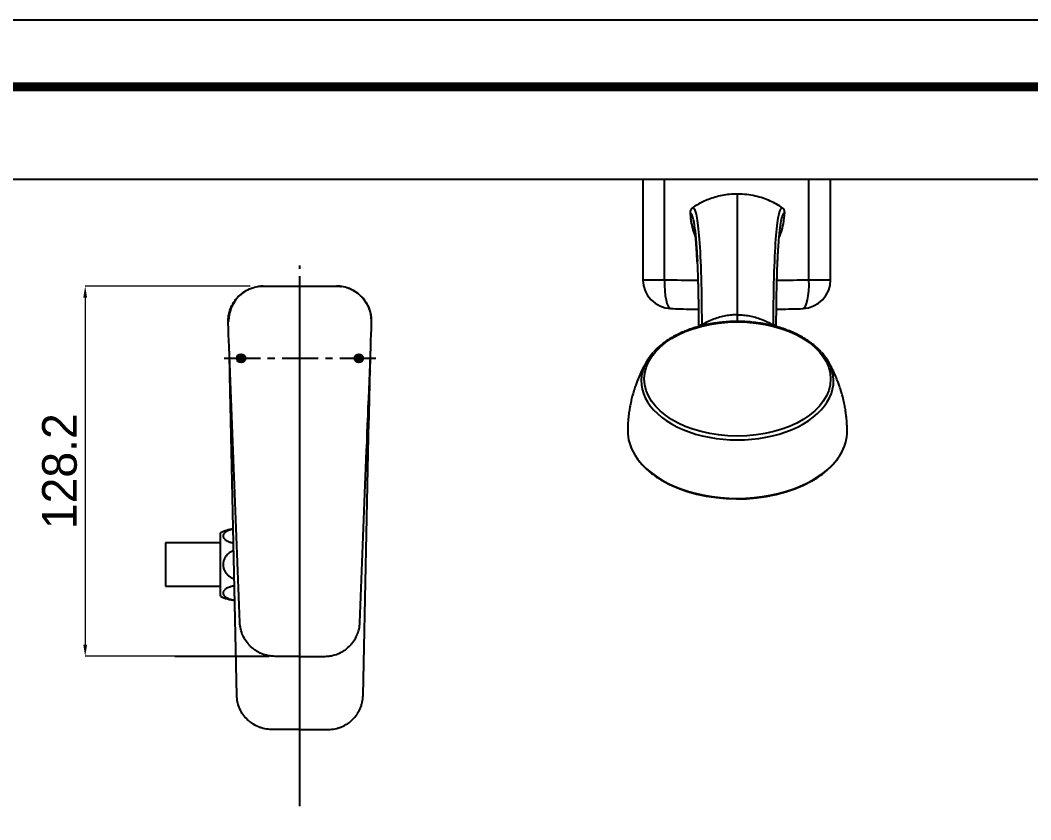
# Model space of a CAD drawing. Extents: x 0 to 1354, y 0 to 992.
# Drawn here: x 229.6 to 579.6, y 715.3 to 992.2 of the extents above; entities that cross this region are included whole.
import ezdxf

# ---------------------------------------------------------------- set-up
doc = ezdxf.new("R2010")
doc.units = 0
doc.header["$LTSCALE"] = 10
doc.header["$MEASUREMENT"] = 0
doc.header["$PDMODE"] = 3
doc.header["$PDSIZE"] = -10
doc.linetypes.add('CENTER', pattern=[2, 1.25, -0.25, 0.25, -0.25])
doc.layers.get('0').update_dxf_attribs({"linetype": 'CONTINUOUS'})
doc.layers.get('DEFPOINTS').update_dxf_attribs({"linetype": 'CONTINUOUS'})
doc.layers.add('1', color=7, linetype='CONTINUOUS')
doc.layers.add('치수선', color=7, linetype='CONTINUOUS', lineweight=20)
doc.styles.add('Daelim Dimension', font='')
doc.styles.get('Daelim Dimension').set_extended_font_data('나눔고딕')
doc.dimstyles.new('DEFAULT', dxfattribs={"dimscale": 2, "dimtxt": 6, "dimasz": 2, "dimexe": 0, "dimexo": 2, "dimgap": 1, "dimtad": 1, "dimdec": 1, "dimzin": 9, "dimdsep": 46, "dimtxsty": 'Daelim Dimension', "dimcen": 0.5, "dimclrd": 5, "dimclre": 5, "dimclrt": 7, "dimadec": 1, "dimazin": 0, "dimtfac": 1, "dimtdec": 1, "dimtix": 1, "dimtmove": 0, "dimatfit": 3, "dimfxl": 1, "dimtolj": 1, "dimtzin": 1, "dimlwd": 9, "dimlwe": 9, "dimarcsym": 0})

# ---------------------------------------------------------------- blocks, each defined once
blk = doc.blocks.new('*D12')
at = {"color": 5, "lineweight": 9, "ltscale": 0.5, "transparency": 16777216}
for p, q in [((309.18, 900.06), (252.09, 900.06)), ((252.09, 896.06), (252.09, 775.88)), ((313.55, 771.88), (252.09, 771.88))]:
    blk.add_line(p, q, dxfattribs=at)
at = {"color": 5, "ltscale": 0.5, "transparency": 16777216}
for points in [[(251.43, 896.06), (252.76, 896.06), (252.09, 900.06)], [(251.43, 775.88), (252.76, 775.88), (252.09, 771.88)]]:
    blk.add_solid(points, dxfattribs=at)
at = {"layer": 'DEFPOINTS', "color": 0, "ltscale": 0.5, "transparency": 16777216}
for p in [(313.18, 900.06), (252.09, 771.88), (317.55, 771.88)]:
    blk.add_point(p, dxfattribs=at)
at = {"color": 7, "lineweight": -3, "ltscale": 0.5, "transparency": 16777216, "insert": (243.25, 835.97), "char_height": 12, "attachment_point": 5, "rotation": 90, "style": 'Daelim Dimension'}
blk.add_mtext('\\A1;128.2', dxfattribs=at)

msp = doc.modelspace()

# ---------------------------------------------------------------- hatches: boundary and pattern name
at = {"layer": '1'}
h = msp.add_hatch(color=1, dxfattribs=at)
h.dxf.hatch_style = 1
h.paths.add_polyline_path([(306.05, 876.57, -0.414214), (307.55, 875.07), (304.55, 875.07, -0.414214)])
h.paths.add_polyline_path([(307.55, 875.07, -0.414214), (306.05, 873.57, -0.414214), (304.55, 875.07)])
h = msp.add_hatch(color=5, dxfattribs=at)
h.dxf.hatch_style = 1
h.paths.add_polyline_path([(346.84, 876.57, 0.414214), (345.34, 875.07), (348.34, 875.07, 0.414214)])
h.paths.add_polyline_path([(345.34, 875.07, 0.414214), (346.84, 873.57, 0.414214), (348.34, 875.07)])

# ---------------------------------------------------------------- linework, layer by layer
at = {"color": 1, "linetype": 'CENTER'}
for p, q in [((326.45, 731.03), (326.45, 907.23)), ((326.45, 720.02), (326.45, 900.07)), ((352.76, 875.07), (300.14, 875.07))]:
    msp.add_line(p, q, dxfattribs=at)
at = {"lineweight": -3, "ltscale": 0.5}
msp.add_lwpolyline([(0, 0), (1354.08, 0), (1354.08, 992.16), (0, 992.16)], close=True, dxfattribs=at)
at = {"color": 5, "linetype": 'ByBlock', "lineweight": -3, "const_width": 3.12}
msp.add_lwpolyline([(21.77, 42.48), (1332.17, 42.48), (1332.17, 969.12), (21.77, 969.12)], close=True, dxfattribs=at)
for points in [[(301.61, 887.4), (301.6, 888.01), (301.62, 888.63), (301.68, 889.23), (301.76, 889.84), (301.81, 890.14), (301.88, 890.44), (301.91, 890.59), (301.94, 890.74), (301.98, 890.89), (302.02, 891.04), (302.19, 891.63), (302.4, 892.2), (302.63, 892.77), (302.88, 893.32), (303.17, 893.86), (303.48, 894.38), (303.57, 894.51), (303.65, 894.64), (303.74, 894.77), (303.83, 894.89), (304.01, 895.14), (304.19, 895.39), (304.58, 895.86), (304.99, 896.31), (305.42, 896.74), (305.88, 897.15), (305.99, 897.25), (306.11, 897.34), (306.17, 897.39), (306.23, 897.44), (306.29, 897.49), (306.36, 897.54), (306.6, 897.72), (306.85, 897.9), (307.37, 898.24), (307.89, 898.55), (308.44, 898.83), (309, 899.09), (309.28, 899.2), (309.57, 899.31), (309.64, 899.34), (309.72, 899.37), (309.79, 899.39), (309.86, 899.42), (310.01, 899.47), (310.16, 899.52), (310.75, 899.68), (311.35, 899.82), (311.96, 899.93), (312.57, 900.01), (313.18, 900.06), (313.8, 900.07)], [(313.77, 900.07), (313.8, 900.07)], [(339.12, 900.07), (339.09, 900.07)], [(351.28, 887.4), (351.29, 888.01), (351.27, 888.63), (351.22, 889.23), (351.13, 889.84), (351.08, 890.14), (351.02, 890.44), (350.98, 890.59), (350.95, 890.74), (350.91, 890.89), (350.87, 891.04), (350.7, 891.63), (350.5, 892.2), (350.27, 892.77), (350.01, 893.32), (349.72, 893.86), (349.41, 894.38), (349.33, 894.51), (349.24, 894.64), (349.16, 894.77), (349.07, 894.89), (348.89, 895.14), (348.7, 895.39), (348.32, 895.86), (347.91, 896.31), (347.47, 896.74), (347.02, 897.15), (346.9, 897.25), (346.78, 897.34), (346.72, 897.39), (346.66, 897.44), (346.6, 897.49), (346.54, 897.54), (346.29, 897.72), (346.04, 897.9), (345.53, 898.24), (345, 898.55), (344.46, 898.83), (343.9, 899.09), (343.61, 899.2), (343.32, 899.31), (343.25, 899.34), (343.18, 899.37), (343.1, 899.39), (343.03, 899.42), (342.88, 899.47), (342.74, 899.52), (342.14, 899.68), (341.54, 899.82), (340.94, 899.93), (340.33, 900.01), (339.71, 900.06), (339.09, 900.07)], [(301.93, 879.13), (301.85, 881.2), (301.77, 883.27), (301.69, 885.34), (301.61, 887.4)], [(350.96, 879.13), (351.04, 881.2), (351.12, 883.27), (351.2, 885.34), (351.28, 887.4)], [(305.66, 783.6), (305.42, 789.54), (305.19, 795.48), (304.96, 801.43), (304.73, 807.38), (304.5, 813.33), (304.27, 819.29), (304.03, 825.25), (303.8, 831.22), (303.68, 834.2), (303.57, 837.19), (303.45, 840.17), (303.33, 843.16), (303.22, 846.15), (303.1, 849.14), (302.99, 852.13), (302.87, 855.13), (302.75, 858.12), (302.63, 861.12), (302.52, 864.11), (302.4, 867.11), (302.28, 870.12), (302.17, 873.12), (302.05, 876.12), (301.93, 879.13)], [(302.14, 870.79), (301.95, 879.76)], [(347.24, 783.6), (347.47, 789.54), (347.7, 795.48), (347.93, 801.43), (348.16, 807.38), (348.4, 813.33), (348.63, 819.29), (348.86, 825.25), (349.09, 831.22), (349.21, 834.2), (349.33, 837.19), (349.44, 840.17), (349.56, 843.16), (349.68, 846.15), (349.79, 849.14), (349.91, 852.13), (350.03, 855.13), (350.14, 858.12), (350.26, 861.12), (350.38, 864.11), (350.49, 867.11), (350.61, 870.12), (350.73, 873.12), (350.84, 876.12), (350.96, 879.13)], [(350.75, 870.79), (350.95, 879.76)], [(302.52, 853.41), (302.51, 854.03), (302.49, 854.65), (302.48, 855.26), (302.47, 855.87), (302.45, 856.48), (302.44, 857.09), (302.43, 857.69), (302.42, 858.29), (302.4, 858.89), (302.39, 859.48), (302.38, 860.08), (302.36, 860.67), (302.36, 860.82), (302.36, 860.97), (302.35, 861.11), (302.35, 861.26), (302.34, 861.55), (302.34, 861.85), (302.33, 862.43), (302.31, 863), (302.3, 863.57), (302.29, 864.14), (302.28, 864.7), (302.26, 865.26), (302.25, 865.81), (302.24, 866.36), (302.23, 866.63), (302.23, 866.9), (302.22, 867.17), (302.22, 867.43), (302.21, 867.7), (302.2, 867.96), (302.2, 868.22), (302.19, 868.48), (302.19, 868.61), (302.19, 868.74), (302.19, 868.86), (302.18, 868.99), (302.18, 869.24), (302.17, 869.48), (302.17, 869.6), (302.17, 869.71), (302.17, 869.77), (302.16, 869.83), (302.16, 869.88), (302.16, 869.94), (302.16, 870.05), (302.16, 870.15), (302.15, 870.25), (302.15, 870.35), (302.15, 870.44), (302.15, 870.52), (302.15, 870.54), (302.15, 870.56), (302.15, 870.58), (302.15, 870.59), (302.15, 870.63), (302.15, 870.66), (302.14, 870.71), (302.14, 870.75), (302.14, 870.76), (302.14, 870.77), (302.14, 870.77), (302.14, 870.78), (302.14, 870.78), (302.14, 870.79)], [(302.26, 870.15), (302.16, 870.6)], [(350.37, 853.41), (350.39, 854.03), (350.4, 854.65), (350.41, 855.26), (350.43, 855.87), (350.44, 856.48), (350.45, 857.09), (350.47, 857.69), (350.48, 858.29), (350.49, 858.89), (350.5, 859.48), (350.52, 860.08), (350.53, 860.67), (350.53, 860.82), (350.54, 860.97), (350.54, 861.11), (350.54, 861.26), (350.55, 861.55), (350.56, 861.85), (350.57, 862.43), (350.58, 863), (350.59, 863.57), (350.61, 864.14), (350.62, 864.7), (350.63, 865.26), (350.64, 865.81), (350.65, 866.36), (350.66, 866.63), (350.67, 866.9), (350.67, 867.17), (350.68, 867.43), (350.68, 867.7), (350.69, 867.96), (350.69, 868.22), (350.7, 868.48), (350.7, 868.61), (350.71, 868.74), (350.71, 868.86), (350.71, 868.99), (350.72, 869.24), (350.72, 869.48), (350.72, 869.6), (350.73, 869.71), (350.73, 869.77), (350.73, 869.83), (350.73, 869.88), (350.73, 869.94), (350.73, 870.05), (350.74, 870.15), (350.74, 870.25), (350.74, 870.35), (350.74, 870.44), (350.74, 870.52), (350.74, 870.54), (350.75, 870.56), (350.75, 870.58), (350.75, 870.59), (350.75, 870.63), (350.75, 870.66), (350.75, 870.71), (350.75, 870.75), (350.75, 870.76), (350.75, 870.77), (350.75, 870.77), (350.75, 870.78), (350.75, 870.78), (350.75, 870.79)], [(350.63, 870.15), (350.73, 870.6)], [(304.59, 758.31), (302.52, 853.41)], [(348.3, 758.31), (350.37, 853.41)], [(303.33, 815.91), (302.9, 815.81), (302.66, 815.76), (302.43, 815.69), (302.21, 815.62), (301.99, 815.55), (301.89, 815.51), (301.78, 815.47), (301.73, 815.45), (301.68, 815.43), (301.63, 815.41), (301.58, 815.39), (301.38, 815.3), (301.2, 815.2), (301.02, 815.11), (300.86, 815.01), (300.7, 814.9), (300.56, 814.79), (300.52, 814.76), (300.49, 814.73), (300.46, 814.7), (300.42, 814.67), (300.36, 814.62), (300.3, 814.56), (300.2, 814.44), (300.1, 814.31), (300.02, 814.19), (299.96, 814.06), (299.93, 814), (299.9, 813.93), (299.89, 813.9), (299.88, 813.87), (299.87, 813.83), (299.86, 813.8), (299.84, 813.67), (299.83, 813.54), (299.84, 813.41), (299.86, 813.28), (299.88, 813.21), (299.9, 813.15), (299.91, 813.11), (299.92, 813.08), (299.93, 813.05), (299.95, 813.02), (300.01, 812.89), (300.09, 812.76), (300.19, 812.64), (300.29, 812.52), (300.35, 812.46), (300.41, 812.4), (300.44, 812.37), (300.48, 812.34), (300.51, 812.31), (300.54, 812.29), (300.69, 812.18), (300.84, 812.07), (301.01, 811.97), (301.18, 811.87), (301.27, 811.82), (301.37, 811.77), (301.41, 811.75), (301.46, 811.73), (301.51, 811.71), (301.56, 811.68), (301.76, 811.6), (301.97, 811.52), (302.19, 811.44), (302.41, 811.38), (302.64, 811.31), (302.88, 811.25), (302.94, 811.24), (303, 811.22), (303.06, 811.21), (303.12, 811.2), (303.25, 811.17), (303.37, 811.15), (303.43, 811.14)], [(303.5, 808.47), (303.38, 808.42), (303.13, 808.33), (302.89, 808.22), (302.65, 808.1), (302.43, 807.98), (302.2, 807.84), (301.99, 807.69), (301.88, 807.61), (301.78, 807.53), (301.72, 807.49), (301.67, 807.45), (301.62, 807.41), (301.57, 807.36), (301.38, 807.19), (301.19, 807), (301.02, 806.8), (300.85, 806.6), (300.7, 806.39), (300.56, 806.17), (300.52, 806.11), (300.49, 806.05), (300.45, 806), (300.42, 805.94), (300.36, 805.82), (300.3, 805.7), (300.19, 805.46), (300.1, 805.22), (300.02, 804.97), (299.95, 804.72), (299.93, 804.59), (299.9, 804.46), (299.89, 804.39), (299.88, 804.33), (299.87, 804.26), (299.86, 804.19), (299.84, 803.93), (299.83, 803.66), (299.84, 803.4), (299.86, 803.14), (299.9, 802.88), (299.95, 802.62), (300.02, 802.37), (300.1, 802.11), (300.12, 802.05), (300.14, 801.99), (300.17, 801.93), (300.19, 801.87), (300.24, 801.74), (300.3, 801.62), (300.42, 801.39), (300.55, 801.16), (300.69, 800.94), (300.84, 800.73), (300.89, 800.68), (300.93, 800.62), (300.97, 800.57), (301.01, 800.52), (301.1, 800.42), (301.19, 800.32), (301.37, 800.14), (301.57, 799.96), (301.77, 799.79), (301.98, 799.63), (302.09, 799.56), (302.2, 799.48), (302.25, 799.45), (302.31, 799.41), (302.37, 799.38), (302.42, 799.34), (302.65, 799.21), (302.89, 799.1), (303.13, 798.99), (303.37, 798.89), (303.71, 798.78)], [(303.76, 796.23), (303.61, 796.21), (303.54, 796.2), (303.48, 796.19), (303.42, 796.18), (303.36, 796.16), (303.11, 796.12), (302.87, 796.06), (302.64, 796), (302.41, 795.94), (302.19, 795.87), (301.97, 795.8), (301.86, 795.76), (301.76, 795.72), (301.71, 795.7), (301.66, 795.67), (301.61, 795.65), (301.56, 795.63), (301.36, 795.54), (301.18, 795.45), (301.01, 795.35), (300.84, 795.25), (300.69, 795.14), (300.54, 795.03), (300.51, 795), (300.48, 794.98), (300.44, 794.95), (300.41, 794.92), (300.35, 794.86), (300.29, 794.8), (300.19, 794.68), (300.09, 794.56), (300.02, 794.43), (299.95, 794.31), (299.92, 794.24), (299.9, 794.18), (299.89, 794.14), (299.88, 794.11), (299.87, 794.08), (299.86, 794.04), (299.84, 793.91), (299.83, 793.78), (299.84, 793.65), (299.86, 793.52), (299.88, 793.45), (299.9, 793.39), (299.91, 793.36), (299.93, 793.32), (299.94, 793.29), (299.95, 793.26), (300.02, 793.13), (300.1, 793.01), (300.19, 792.88), (300.3, 792.76), (300.36, 792.7), (300.42, 792.65), (300.45, 792.62), (300.49, 792.59), (300.52, 792.56), (300.56, 792.53), (300.7, 792.42), (300.86, 792.31), (301.02, 792.21), (301.2, 792.11), (301.29, 792.07), (301.38, 792.02), (301.43, 792), (301.48, 791.98), (301.53, 791.95), (301.58, 791.93), (301.78, 791.85), (301.99, 791.77), (302.21, 791.69), (302.43, 791.62), (302.66, 791.56), (302.9, 791.5), (302.96, 791.49), (303.02, 791.47), (303.08, 791.46), (303.14, 791.45), (303.27, 791.42), (303.39, 791.4), (303.87, 791.33)], [(317.85, 771.87), (317.26, 771.89), (316.67, 771.93), (316.37, 771.96), (316.08, 772), (315.93, 772.02), (315.79, 772.05), (315.64, 772.07), (315.5, 772.1), (314.92, 772.23), (314.36, 772.38), (313.8, 772.56), (313.26, 772.77), (312.72, 773), (312.2, 773.26), (312.07, 773.33), (311.94, 773.4), (311.87, 773.44), (311.81, 773.47), (311.74, 773.51), (311.68, 773.55), (311.43, 773.7), (311.18, 773.85), (310.7, 774.18), (310.24, 774.54), (309.79, 774.91), (309.36, 775.3), (309.16, 775.51), (308.96, 775.72), (308.86, 775.83), (308.76, 775.94), (308.71, 775.99), (308.66, 776.05), (308.61, 776.1), (308.56, 776.16), (308.19, 776.61), (307.85, 777.08), (307.53, 777.56), (307.23, 778.06), (306.96, 778.57), (306.71, 779.1), (306.65, 779.23), (306.59, 779.36), (306.56, 779.43), (306.54, 779.5), (306.51, 779.57), (306.48, 779.64), (306.38, 779.91), (306.28, 780.18), (306.11, 780.74), (305.97, 781.3), (305.85, 781.87), (305.76, 782.44), (305.69, 783.01), (305.66, 783.6)], [(335.05, 771.87), (335.64, 771.89), (336.23, 771.93), (336.52, 771.96), (336.81, 772), (336.96, 772.02), (337.11, 772.05), (337.25, 772.07), (337.4, 772.1), (337.97, 772.23), (338.53, 772.38), (339.09, 772.56), (339.63, 772.77), (340.17, 773), (340.7, 773.26), (340.83, 773.33), (340.96, 773.4), (341.02, 773.44), (341.09, 773.47), (341.15, 773.51), (341.21, 773.55), (341.46, 773.7), (341.71, 773.85), (342.19, 774.18), (342.66, 774.54), (343.1, 774.91), (343.53, 775.3), (343.74, 775.51), (343.94, 775.72), (344.04, 775.83), (344.14, 775.94), (344.19, 775.99), (344.23, 776.05), (344.28, 776.1), (344.33, 776.16), (344.7, 776.61), (345.04, 777.08), (345.36, 777.56), (345.66, 778.06), (345.94, 778.57), (346.19, 779.1), (346.24, 779.23), (346.3, 779.36), (346.33, 779.43), (346.36, 779.5), (346.38, 779.57), (346.41, 779.64), (346.51, 779.91), (346.61, 780.18), (346.78, 780.74), (346.93, 781.3), (347.05, 781.87), (347.14, 782.44), (347.2, 783.01), (347.24, 783.6)], [(315.85, 771.87), (283.14, 771.87)], [(326.64, 771.87), (317.85, 771.87)], [(326.26, 771.87), (335.05, 771.87)], [(316.59, 746.57), (316, 746.59), (315.43, 746.63), (314.85, 746.7), (314.28, 746.8), (313.72, 746.92), (313.16, 747.07), (313.02, 747.12), (312.88, 747.16), (312.74, 747.21), (312.6, 747.25), (312.33, 747.35), (312.06, 747.46), (311.52, 747.69), (311.01, 747.95), (310.5, 748.23), (310.01, 748.54), (309.77, 748.7), (309.53, 748.86), (309.42, 748.95), (309.3, 749.04), (309.18, 749.13), (309.07, 749.22), (308.62, 749.6), (308.2, 749.99), (307.8, 750.41), (307.41, 750.84), (307.05, 751.29), (306.71, 751.76), (306.63, 751.88), (306.55, 752), (306.51, 752.06), (306.47, 752.12), (306.43, 752.19), (306.39, 752.25), (306.24, 752.5), (306.09, 752.75), (305.83, 753.26), (305.58, 753.79), (305.36, 754.32), (305.17, 754.87), (305.09, 755.15), (305.01, 755.43), (304.97, 755.57), (304.93, 755.71), (304.92, 755.78), (304.9, 755.85), (304.88, 755.92), (304.87, 755.99), (304.76, 756.57), (304.67, 757.15), (304.62, 757.73), (304.59, 758.31)], [(336.31, 746.57), (336.89, 746.59), (337.47, 746.63), (338.04, 746.7), (338.61, 746.8), (339.18, 746.92), (339.74, 747.07), (339.88, 747.12), (340.01, 747.16), (340.15, 747.21), (340.29, 747.25), (340.57, 747.35), (340.84, 747.46), (341.37, 747.69), (341.89, 747.95), (342.39, 748.23), (342.88, 748.54), (343.12, 748.7), (343.36, 748.86), (343.48, 748.95), (343.59, 749.04), (343.71, 749.13), (343.82, 749.22), (344.27, 749.6), (344.69, 749.99), (345.1, 750.41), (345.48, 750.84), (345.84, 751.29), (346.18, 751.76), (346.27, 751.88), (346.35, 752), (346.39, 752.06), (346.43, 752.12), (346.46, 752.19), (346.5, 752.25), (346.65, 752.5), (346.8, 752.75), (347.07, 753.26), (347.31, 753.79), (347.53, 754.32), (347.72, 754.87), (347.81, 755.15), (347.89, 755.43), (347.92, 755.57), (347.96, 755.71), (347.98, 755.78), (347.99, 755.85), (348.01, 755.92), (348.03, 755.99), (348.14, 756.57), (348.22, 757.15), (348.28, 757.73), (348.3, 758.31)], [(326.64, 746.57), (326.45, 746.57), (316.59, 746.57)], [(326.26, 746.57), (326.45, 746.57), (336.31, 746.57)]]:
    msp.add_lwpolyline(points)
for points in [[(313.77, 900.07), (313.18, 900.07), (312.59, 900.03), (312, 899.94)], [(339.12, 900.07), (339.72, 900.07), (340.31, 900.03), (340.89, 899.94)], [(308.08, 898.64), (304.11, 896.5), (301.67, 892.32), (301.77, 887.81)], [(344.81, 898.64), (348.78, 896.5), (351.22, 892.32), (351.12, 887.81)], [(302.14, 870.79), (302.14, 870.72), (302.15, 870.66), (302.16, 870.6)], [(350.75, 870.79), (350.75, 870.72), (350.74, 870.66), (350.73, 870.6)], [(303.34, 816.01), (301.81, 815.79), (300.33, 815.33), (298.94, 814.66)], [(298.94, 792.66), (300.49, 791.9), (302.16, 791.42), (303.87, 791.24)]]:
    msp.add_open_spline(points, degree=3)
at = {"layer": '1', "color": 7, "linetype": 'Continuous', "lineweight": -3}
for p, q in [((445.24, 936.96), (445.24, 902.31)), ((452.74, 936.96), (445.24, 936.96)), ((452.74, 902.31), (452.74, 936.96)), ((502.74, 936.96), (452.74, 936.96)), ((502.74, 902.31), (502.74, 936.96)), ((510.24, 936.96), (502.74, 936.96)), ((510.24, 902.31), (510.24, 936.96)), ((445.24, 902.31), (452.74, 902.31)), ((502.74, 902.31), (510.24, 902.31))]:
    msp.add_line(p, q, dxfattribs=at)
at = {"layer": '1'}
for p, q in [((313.8, 900.07), (339.09, 900.07)), ((298.94, 792.66), (298.94, 814.66)), ((279.94, 811.16), (279.94, 796.16)), ((298.94, 811.16), (279.94, 811.16)), ((279.94, 796.16), (298.94, 796.16))]:
    msp.add_line(p, q, dxfattribs=at)
for centre in [(306.05, 875.07), (346.84, 875.07)]:
    msp.add_circle(centre, 1.5, dxfattribs=at)
at = {"layer": '1', "color": 7, "linetype": 'Continuous', "lineweight": -3}
for centre, start, end in [((455.24, 902.31), 180, 268.0491), ((500.24, 902.31), 271.9509, 0)]:
    msp.add_arc(centre, 10, start, end, dxfattribs=at)
for centre, major_axis, ratio, start_param, end_param in [((463.06, 925.56), (1.5, 0.07), 0.010727, 2.977137, 3.179895), ((455.24, 902.31), (-0.34, -9.99), 0.249864, 4.720899, 6.283961), ((500.24, 902.31), (0.34, -9.99), 0.249864, 6.282755, 7.845471), ((462.78, 886.89), (1.74, -0.99), 0.684175, 0.129436, 0.316805), ((493.15, 886.89), (-1.74, -0.99), 0.684175, 5.96638, 6.260639), ((477.96, 867.24), (33.3, 0), 0.612907, 2.637433, 2.901057), ((477.96, 867.24), (33.3, 0), 0.612907, 0.241768, 0.50179), ((477.96, 867.24), (33.3, 0), 0.612907, 2.901057, 6.524954), ((477.96, 849.87), (-38, 0), 0.612907, 6.278701, 6.642681), ((477.96, 849.87), (-38, 0), 0.612907, 2.778809, 3.146077), ((477.96, 849.87), (-38, 0), 0.612907, 0.359496, 2.77881), ((477.96, 849.5), (37.7, 0), 0.612907, 3.941186, 5.464289)]:
    msp.add_ellipse(centre, major_axis=major_axis, ratio=ratio, start_param=start_param, end_param=end_param, dxfattribs=at)
msp.add_ellipse((477.96, 867.92), major_axis=(32.28, 0), ratio=0.612907, dxfattribs=at)
for points, knots in [([(477.96, 931.96), (477.05, 931.93), (475.27, 931.88), (472.68, 931.49), (470.27, 930.91), (468.03, 930.17), (465.99, 929.29), (464.13, 928.32), (462.99, 927.59), (462.44, 927.24)], [0, 0, 0, 0, 0.166314, 0.324879, 0.475645, 0.618567, 0.753616, 0.880766, 1, 1, 1, 1]), ([(477.96, 890.17), (477.96, 892), (477.96, 895.56), (477.96, 900.54), (477.96, 905.17), (477.96, 909.43), (477.96, 914.6), (477.96, 918.97), (477.96, 922.53), (477.96, 924.81), (477.96, 926.75), (477.96, 928.41), (477.96, 929.79), (477.96, 930.89), (477.96, 931.64), (477.96, 931.89), (477.96, 931.96)], [0, 0, 0, 0, 0.066499, 0.133873, 0.201247, 0.268621, 0.335995, 0.470742, 0.538116, 0.60549, 0.672864, 0.740238, 0.807612, 0.874986, 0.94236, 1, 1, 1, 1]), ([(493.49, 927.24), (492.84, 927.65), (491.5, 928.51), (489.27, 929.61), (486.79, 930.58), (484.06, 931.33), (481.09, 931.85), (479.02, 931.92), (477.96, 931.96)], [0, 0, 0, 0, 0.139879, 0.290529, 0.451919, 0.624003, 0.806723, 1, 1, 1, 1]), ([(461.56, 925.49), (461.63, 924.62), (461.75, 922.98), (462.21, 920.7), (462.81, 918.63), (463.31, 917.34), (463.59, 916.7)], [0, 0, 0, 0, 0.286827, 0.54299, 0.768573, 1, 1, 1, 1]), ([(463.84, 912.56), (463.77, 913.8), (463.6, 916.26), (463.37, 918.86), (463.14, 920.81), (462.9, 922.43), (462.54, 924.06), (462.09, 925.26), (461.73, 925.41), (461.56, 925.49)], [0, 0, 0, 0, 0.140286, 0.299517, 0.381611, 0.486987, 0.634341, 0.826938, 1, 1, 1, 1]), ([(462.44, 927.24), (463.3, 927.3), (464.09, 924.29), (464.92, 914.32), (465.15, 910.13), (465.48, 899.81), (465.59, 893.69), (465.61, 886.6)], [0, 0, 0, 0, 0.5, 0.5, 0.75, 0.75, 1, 1, 1, 1]), ([(493.49, 927.24), (492.63, 927.3), (491.84, 924.29), (491, 914.32), (490.78, 910.13), (490.45, 899.81), (490.34, 893.69), (490.32, 886.6)], [0, 0, 0, 0, 0.5, 0.5, 0.75, 0.75, 1, 1, 1, 1]), ([(492.1, 912.72), (492.17, 913.9), (492.24, 915), (492.57, 919.25), (492.85, 921.6), (493.54, 924.72), (493.94, 925.49), (494.37, 925.49)], [0, 0, 0, 0, 0.134705, 0.134705, 0.567353, 0.567353, 1, 1, 1, 1]), ([(492.32, 916.67), (492.6, 917.31), (493.24, 918.95), (494.05, 921.89), (494.26, 924.22), (494.37, 925.49)], [0, 0, 0, 0, 0.23015, 0.580554, 1, 1, 1, 1]), ([(461.78, 923.27), (461.81, 923.02), (461.97, 921.92), (462.37, 920.09), (462.97, 918.23), (463.38, 917.23), (463.51, 916.91)], [0, 0, 0, 0, 0.112698, 0.507102, 0.844775, 1, 1, 1, 1]), ([(463.3, 919.37), (463.3, 919.37), (463.3, 919.35), (463.32, 919.17), (463.34, 918.96), (463.36, 918.72), (463.38, 918.49), (463.42, 918.13), (463.47, 917.62), (463.53, 916.91), (463.61, 916.03), (463.71, 914.75), (463.83, 913), (463.97, 911.05), (464.08, 909.43), (464.09, 908.9), (464.09, 908.72), (464.08, 908.7)], [0, 0, 0, 0, 0.026784, 0.09911, 0.162528, 0.217559, 0.269817, 0.323993, 0.385891, 0.456366, 0.536028, 0.618935, 0.745406, 0.874136, 0.936699, 0.992041, 1, 1, 1, 1]), ([(492.61, 919.2), (492.61, 919.2), (492.62, 919.29), (492.63, 919.38), (492.63, 919.38), (492.63, 919.38)], [0, 0, 0, 0, 0.006517, 0.978273, 1, 1, 1, 1]), ([(463.81, 913.02), (463.86, 912.33), (463.95, 910.82), (464.08, 908.11), (464.19, 905.23), (464.26, 902.77), (464.32, 900.73), (464.36, 899.03), (464.4, 896.99), (464.44, 894.59), (464.47, 891.77), (464.5, 888.85), (464.51, 886.82), (464.51, 885.91)], [0, 0, 0, 0, 0.12306, 0.247351, 0.36681, 0.479661, 0.530538, 0.590261, 0.659449, 0.738095, 0.826174, 0.923628, 1, 1, 1, 1]), ([(464.05, 908.45), (464.02, 909.07), (463.95, 910.5), (463.88, 911.82), (463.84, 912.56)], [0, 0, 0, 0, 0.417635, 1, 1, 1, 1]), ([(491.42, 885.91), (491.42, 886.81), (491.43, 888.85), (491.46, 891.75), (491.49, 894.57), (491.53, 896.97), (491.57, 899), (491.61, 900.68), (491.65, 902.12), (491.69, 903.45), (491.75, 905.37), (491.84, 907.84), (491.97, 910.7), (492.07, 912.29), (492.12, 913.02)], [0, 0, 0, 0, 0.076137, 0.17341, 0.261349, 0.339896, 0.409026, 0.46775, 0.51783, 0.566607, 0.616664, 0.740984, 0.871038, 1, 1, 1, 1]), ([(454.9, 892.31), (455.97, 892.27), (458.42, 892.19), (461.61, 892.12), (463.73, 892.09), (464.46, 892.08)], [0, 0, 0, 0, 0.340258, 0.773675, 1, 1, 1, 1]), ([(477.96, 890.17), (477.28, 890.15), (475.9, 890.11), (473.82, 889.81), (471.74, 889.32), (469.66, 888.63), (467.59, 887.73), (466.28, 886.98), (465.61, 886.59)], [0, 0, 0, 0, 0.157598, 0.318344, 0.482594, 0.650703, 0.823038, 1, 1, 1, 1]), ([(477.96, 890.17), (478.65, 890.15), (480.03, 890.11), (482.11, 889.81), (484.19, 889.32), (486.27, 888.63), (488.34, 887.73), (489.65, 886.98), (490.32, 886.59)], [0, 0, 0, 0, 0.157597, 0.318341, 0.482591, 0.6507, 0.823036, 1, 1, 1, 1]), ([(491.47, 892.09), (491.86, 892.1), (493.67, 892.12), (496.72, 892.17), (499.34, 892.25), (500.58, 892.29)], [0, 0, 0, 0, 0.12956, 0.58937, 1, 1, 1, 1]), ([(477.96, 887.84), (477.52, 887.84), (476.23, 887.82), (474.1, 887.72), (471.59, 887.48), (469.12, 887.11), (466.7, 886.64), (464.34, 886.05), (462.06, 885.35), (459.87, 884.54), (457.78, 883.62), (455.8, 882.61), (453.95, 881.5), (452.24, 880.31), (450.68, 879.03), (449.58, 877.99), (449.04, 877.37), (448.91, 877.22)], [0, 0, 0, 0, 0.038104, 0.110167, 0.182254, 0.254361, 0.3265, 0.398677, 0.470903, 0.543182, 0.615518, 0.687911, 0.760352, 0.832823, 0.905277, 0.977656, 1, 1, 1, 1]), ([(464.55, 886.11), (464.55, 886.12), (464.57, 886.2), (464.61, 886.26), (464.64, 886.32)], [0, 0, 0, 0, 0.142389, 1, 1, 1, 1]), ([(464.64, 886.32), (464.68, 886.38), (464.73, 886.44), (464.87, 886.53), (464.98, 886.58), (465.09, 886.6), (465.13, 886.61), (465.22, 886.62), (465.23, 886.62), (465.5, 886.62), (465.6, 886.6), (465.61, 886.6)], [0, 0, 0, 0, 0.25, 0.25, 0.5, 0.5, 0.625, 0.625, 0.75, 0.75, 1, 1, 1, 1]), ([(465.61, 886.6), (465.59, 886.58), (465.57, 886.56), (465.51, 886.52), (465.48, 886.5), (465.44, 886.46), (465.42, 886.45), (465.41, 886.44), (465.41, 886.44), (465.32, 886.37), (465.23, 886.3), (465.15, 886.23)], [0, 0, 0, 0, 0.14507, 0.14507, 0.350264, 0.350264, 0.426266, 0.426266, 0.445266, 0.445266, 1, 1, 1, 1]), ([(507.06, 877.18), (506.69, 877.6), (505.86, 878.47), (504.42, 879.73), (502.79, 880.96), (501, 882.11), (499.09, 883.16), (497.05, 884.12), (494.91, 884.98), (492.67, 885.73), (490.35, 886.38), (487.95, 886.91), (485.5, 887.32), (483.01, 887.62), (480.49, 887.8), (478.81, 887.84), (477.96, 887.84)], [0, 0, 0, 0, 0.064172, 0.135912, 0.207856, 0.279922, 0.352047, 0.424181, 0.496294, 0.568373, 0.640414, 0.712417, 0.784387, 0.85633, 0.928255, 1, 1, 1, 1]), ([(446.66, 874.22), (445.94, 872.99), (444.71, 870.68), (443.28, 867.38), (442.32, 864.66), (441.76, 862.76), (441.43, 861.48), (441.21, 860.58), (441, 859.63), (440.77, 858.48), (440.52, 857), (440.25, 855.06), (440.03, 852.64), (439.97, 850.87), (439.96, 849.9)], [0, 0, 0, 0, 0.167641, 0.309131, 0.422696, 0.506692, 0.541795, 0.577986, 0.615261, 0.656643, 0.715072, 0.791926, 0.887013, 1, 1, 1, 1]), ([(515.96, 849.9), (515.96, 850.65), (515.92, 852), (515.79, 853.82), (515.64, 855.24), (515.48, 856.5), (515.26, 857.9), (514.93, 859.67), (514.5, 861.51), (514.05, 863.16), (513.67, 864.42), (513.27, 865.6), (512.76, 867.03), (511.97, 868.97), (510.81, 871.46), (509.84, 873.25), (509.27, 874.22)], [0, 0, 0, 0, 0.087346, 0.158901, 0.214456, 0.254081, 0.308623, 0.380228, 0.465919, 0.530244, 0.581349, 0.620955, 0.67698, 0.759089, 0.866966, 1, 1, 1, 1]), ([(442.46, 841.52), (442.64, 841.21), (443.15, 840.38), (444.16, 839.08), (445.48, 837.62), (446.98, 836.22), (448.63, 834.89), (450.17, 833.81), (451.19, 833.19), (451.58, 832.97)], [0, 0, 0, 0, 0.095358, 0.256817, 0.418534, 0.580451, 0.74251, 0.904658, 1, 1, 1, 1]), ([(503.83, 832.65), (503.89, 832.69), (504.63, 833.08), (505.93, 833.93), (507.71, 835.2), (509.32, 836.54), (510.78, 837.96), (512.05, 839.44), (512.94, 840.61), (513.34, 841.29), (513.43, 841.45)], [0, 0, 0, 0, 0.013851, 0.170486, 0.327134, 0.483769, 0.640358, 0.796856, 0.953207, 1, 1, 1, 1])]:
    msp.add_open_spline(points, degree=3, knots=knots, dxfattribs=at)
for points in [[(462.44, 927.24), (461.9, 926.87), (461.53, 926.14), (461.56, 925.49)], [(494.37, 925.49), (494.4, 926.14), (494.03, 926.87), (493.49, 927.24)], [(491.89, 908.71), (491.96, 910.14), (492.02, 911.48), (492.1, 912.72)], [(452.74, 902.31), (456.57, 902.19), (460.41, 902.13), (464.28, 902.1)], [(491.66, 902.1), (495.39, 902.14), (499.08, 902.2), (502.74, 902.31)], [(477.96, 887.92), (477.96, 888.68), (477.96, 889.43), (477.96, 890.17)], [(464.88, 886.16), (465.12, 886.32), (465.36, 886.46), (465.61, 886.6)], [(465.61, 886.59), (465.61, 886.59), (465.61, 886.59), (465.61, 886.6)], [(491.29, 886.32), (491.1, 886.6), (490.74, 886.66), (490.32, 886.6)], [(490.32, 886.59), (490.32, 886.59), (490.32, 886.59), (490.32, 886.6)], [(490.32, 886.6), (490.48, 886.48), (490.65, 886.36), (490.81, 886.24)], [(491.05, 886.16), (490.81, 886.32), (490.57, 886.46), (490.32, 886.6)], [(491.42, 885.86), (491.41, 886.04), (491.37, 886.21), (491.29, 886.32)]]:
    msp.add_open_spline(points, degree=3, dxfattribs=at)
at = {"layer": '치수선', "lineweight": -3}
msp.add_line((949.47, 936.96), (172.74, 936.96), dxfattribs=at)

# ---------------------------------------------------------------- dimensions: what is measured, and where the dimension line sits
at = {"color": 5, "lineweight": -3, "ltscale": 0.5}
dim = msp.add_linear_dim(base=(252.09, 771.88), p1=(313.18, 900.06), p2=(317.55, 771.88), angle=90, dimstyle='DEFAULT', dxfattribs=at)
dim.commit()
dim.dimension.update_dxf_attribs({"geometry": '*D12', "text_midpoint": (252.09, 835.97), "dimtype": 160})

doc.saveas('drawing.dxf')
